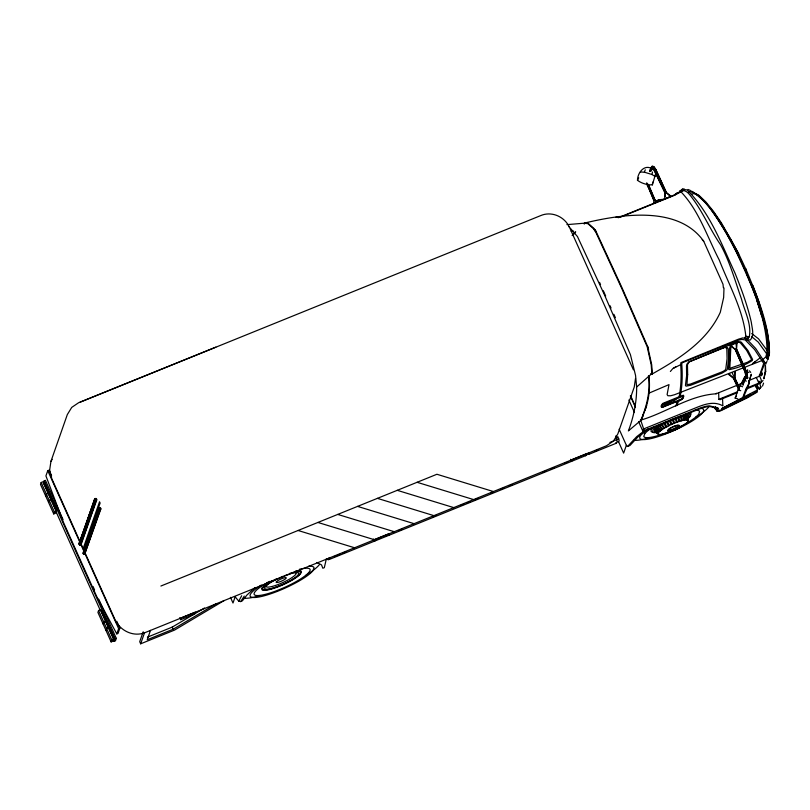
<?xml version="1.0" encoding="UTF-8"?>
<svg xmlns="http://www.w3.org/2000/svg" width="810" height="810" viewBox="0 0 810 810"><rect width="100%" height="100%" fill="white"/><g stroke="black" fill="none" stroke-linecap="round" stroke-linejoin="round"><path stroke-width="1.21" d="M645.043 410.042C649.073 399.492 650.187 387.96 649.023 376.761M746.364 378.331L744.835 371.476L735.207 349.515L730.367 345.728L733.84 343.997L737.039 343.025L736.563 348.958L746.202 370.919L747.731 377.784M653.66 203.037L653.852 200.657L646.987 183.85M734.872 377.693L735.348 371.76M745.828 336.221C742.983 309.521 728.949 284.958 719.31 260.132C707.413 237.3 699.04 210.772 681.139 192L679.61 192.152L679.782 191.261L682.688 189.256L687.113 189.945C709.955 212.554 721.507 244.053 734.842 272.727C741.352 288.866 747.468 305.248 751.315 322.248C751.943 327.999 754.677 335.097 750.313 340.028L746.374 339.704L744.906 337.719L745.828 336.221L749.26 336.869C751.801 324.02 744.572 311.202 741.464 298.951C734.984 280.645 729.942 261.883 720.525 244.701C709.428 228.633 702.229 210.124 689.826 194.916C687.528 191.818 683.62 188.973 679.782 191.261M653.154 169.665C645.236 163.033 637.581 172.105 637.46 180.306C641.631 183.394 647.2 185.044 652.384 184.872L655.573 173.927M652.384 184.872L652.698 182.128M215.845 347.156L78.651 402.702L71.736 407.389L67.321 414.578L50.929 461.386L49.673 469.962L51.779 478.639L84.22 550.972M635.506 378.472L634.25 387.058L617.858 433.866L613.443 441.055L606.538 445.743L144.494 632.843C133.002 637.045 120.204 630.625 115.111 619.852L85.242 553.26M326.369 558.809L324.314 567.699L322.825 568.225L321.509 564.894L316.912 562.464M764.022 377.814L763.85 378.837L765.663 371.456L765.106 373.056M761.289 375.82L761.704 373.673M762.058 375.111L762.463 372.964M764.184 377.025L764.822 373.845M655.29 176.57L651.979 174.504L652.506 172.014M768.386 355.853L769.49 352.411L768.032 359.559L766.432 357.595L767.141 354.466L758.231 342.103L751.467 336.444M730.893 345.9L729.84 368.337L747.498 362.252L751.224 359.984L751.407 359.154L746.607 350.315L740.38 342.873L738.163 341.921L733.981 343.339M688.46 416.654L688.135 421.18L688.378 415.763L688.156 420.552M679.195 396.343C681.119 386.157 681.514 375.334 680.673 364.804L680.886 362.657L738.609 339.127L742.76 337.922L746.192 338.57M746.162 374.483L742.962 385.185L747.65 369.886L747.215 371.122M584.152 223.945L584.374 223.185L587.888 223.671L593.386 228.612L595.522 231.579L621.665 288.249L647.17 346.71L651.22 364.875L651.847 373.592L636.65 387.038C636.761 402.013 633.673 416.937 628.378 430.92L641.409 419.924C666.397 412.482 689.624 395.391 716.04 393.812L742.861 382.948M652.323 373.4L652.05 374.058L651.291 373.623L652.06 374.058L652.323 373.4L651.696 364.682L647.646 346.518L622.141 288.056L596.018 231.397L593.862 228.42L588.364 223.479L584.861 222.993L584.628 223.752L584.861 222.983C621.209 214.326 678.203 205.153 703.738 241.309L722.996 284.249L723.381 287.722M680.319 395.898C682.273 385.722 682.597 374.878 681.767 364.358L682.04 362.88L737.88 340.372L741.838 339.42L745.2 339.916L754.596 349.535L763.708 363.447L759.193 376.326L748.693 380.578M767.323 360.197L769.5 353.271M746.861 339.218L755.669 348.462L764.994 362.718L760.033 375.445M757.289 392.06L747.478 397.771L719.371 411.419L717.255 411.257L718.227 408.503L709.914 406.559A16.402 3.24 -24.2 0 0 697.4 409.83L643.14 431.811L643.859 429.604L640.467 419.448M41.178 482.507L40.5 484.441L53.733 513.935L55.718 513.125L56.396 511.191L43.173 481.697L41.178 482.507L54.402 512.001L53.733 513.935M43.325 483.347L44.196 480.867L45.441 480.36L63.028 519.574M51.597 475.936L49.005 470.164L47.76 470.671L45.927 475.905L63.383 522.177L96.927 596.96L116.802 633.906L118.047 633.4L119.88 628.165L116.772 621.25M44.054 484.005L44.54 482.628L43.548 483.033L55.829 510.421L56.821 510.017L44.54 482.628M45.694 496.024L46.372 494.1L48.367 493.29M48.529 502.342L49.207 500.418L51.202 499.608M56.821 510.017L56.346 511.393L55.343 511.798M79.005 543.682L94.648 499.021L96.056 498.454L96.724 499.942L81.091 544.593L79.674 545.171L79.005 543.682L95.216 498.423M79.056 544.543L94.648 499.021M79.674 545.171L95.317 500.509L94.689 499.881M80.524 545.191L96.684 499.082M83.147 548.593L99.539 501.785L100.116 503.081L83.724 549.879M83.106 552.805L98.739 508.153L100.156 507.576L100.825 509.065L84.615 554.323L83.147 553.665L83.673 552.217M83.147 553.665L99.306 507.556M83.774 554.293L99.407 509.642L98.739 508.153M84.615 554.323L100.774 508.204M111.132 641.915L111.81 639.981L113.805 639.171L100.572 609.677L98.577 610.487L97.909 612.421L111.132 641.915L113.127 641.105L114.23 637.996L101.949 610.608L100.946 611.013L113.238 638.401L114.23 637.996M103.103 624.004L103.781 622.07L105.766 621.27M105.938 630.322L106.616 628.398L108.601 627.588M98.719 599.157L116.306 638.371L115.435 640.852L114.2 641.348L115.06 638.867L44.196 480.867M116.802 633.906L118.635 628.671L47.76 470.671M143.198 631.77L139.715 641.702L140.667 643.808L174.545 630.089L224.238 600.504M140.667 643.808L144.524 632.782M150.508 630.362L147.218 639.728L173.127 629.238L216.27 603.723M180.751 619.67L181.43 617.736L195.382 612.087L194.704 614.021L180.751 619.67L179.81 617.564M235.153 596.838L232.996 603.004L230.455 597.345M328.961 557.928L328.283 559.862L327.625 559.356M329.953 557.533L329.285 559.457L586.572 455.271L587.25 453.347M388.719 535.451L389.397 533.517L375.445 539.166L374.777 541.1L373.825 538.994M585.539 455.757L586.207 453.823L572.265 459.472L571.587 461.406L570.635 459.3M587.898 453.964L588.566 454.461L589.235 452.537M588.566 454.461L616.461 443.161L617.139 441.237L615.914 437.522L617.908 436.722L619.134 440.427L618.455 442.361L617.797 441.855M626.363 445.298L623.639 453.104L618.476 441.592M640.933 420.117C646.714 406.114 650.663 391.038 648.456 375.789M675.803 406.002L677.687 400.636M676.947 405.537L678.821 400.18M717.296 409.698L717.933 407.865L709.631 405.921A16.402 3.24 -24.2 0 0 697.116 409.202L642.846 431.173L643.515 428.753M737.859 398.884L735.156 398.125L738.062 389.833L744.937 376.437L742.861 382.36M756.327 377.46L758.869 383.11L758.514 384.102L746.861 388.82M765.187 372.721L765.339 365.563M762.524 386.087L763.567 383.11M643.434 414.436L641.409 419.924L646.653 405.648M640.366 172.014L644.345 172.176L645.266 169.806M765.683 364.287L766.959 361.351M649.62 171.042L651.665 166.587L652.819 167.012L665.334 192.972M650.015 170.667L652.07 166.192L653.245 166.637L665.83 192.719M649.61 171.578L651.645 167.154L652.738 167.518L665.081 193.185L664.605 199.118L670.396 196.536L666.296 192.577L655.654 169.371L653.781 166.617L652.627 166.202M650.501 170.849L652.02 167.569L653.052 167.862L654.774 170.363M650.967 171.021L652.981 167.174M651.058 170.849L652.576 167.579L654.703 169.482M637.46 180.306L638.715 177.856M674.933 194.977L677.19 192.75M235.123 596.778L238.737 601.152L241.674 595.755M736.503 395.806L735.156 398.125M644.719 433.755L643.778 436.438A30.557 6.034 -24.2 0 0 663.096 433.927M687.882 417.504L688.46 415.884L686.981 415.166A18.569 3.665 -24.2 0 0 679.681 416.441M50.929 461.386L52.194 459.331M238.737 601.152L240.661 601.577L244.256 596.069M746.374 339.704L749.26 336.869M716.04 393.812L716.486 393.255M619.134 429.178L626.434 445.449L627.547 446.472L636.65 436.701L644.922 430.312M656.303 202.561L658.722 199.726L663.997 199.3M670.376 371.466L672.887 368.509L681.088 364.49M654.966 203.269L656.546 201.437L660.444 201.336M732.149 344.432L730.043 346.538L729.577 348.492L729.881 358.364L728.514 369.066L729.04 369.694C737.08 368.125 745.463 365.108 752.298 360.501L752.591 359.458L747.964 350.538L741.889 342.893L740.806 341.84L736.654 342.114L688.642 362.1L686.971 364.065L686.495 366.009L686.617 375.729L685.442 385.428L686.009 386.157L690.606 385.276L722.044 373.126L726.499 370.474L727.309 369.309L728.625 358.84L728.332 348.988L727.461 347.581L725.497 347.105L722.955 347.662M655.118 202.996L657.497 200.262L661.405 199.776L661.416 200.343M572.144 235.558L575.262 232.075M573.399 234.495L575.728 231.883M755.659 386.745L757.674 388.172L757.33 385.56L759.274 389.225L761.37 386.917M759.274 389.225L760.63 386.329L758.879 381.135L760.226 383.525L763.02 380.477M682.881 398.105L680.694 399.462M96.724 499.942L95.317 500.509M100.825 509.065L99.407 509.642M254.968 587.544L246.858 595.127L242.392 600.797L240.661 601.577M755.487 361.432L752.389 363.852L759.952 357.969M682.546 188.902L678.952 192.223L672.928 195.564L618.303 217.708M654.693 169.756L655.654 169.371M681.099 190.947L684.096 188.892M679.61 192.152L682.01 190.522M683.701 425.25L684.308 424.845M680.491 192.091L674.173 195.463L619.832 217.414M681.139 192L683.559 190.38M735.976 343.683L737.039 343.025M729.739 373.805L728.666 374.463L733.506 378.24L738.902 389.823M681.686 426.505L682.385 426.08M673.687 368.084L676.127 366.626M731.724 344.584L734.164 343.126M755.538 385.519L757.482 389.924L721.761 408.574L750.242 394.237M147.4 637.166L172.186 627.132L204.535 607.996M652.06 374.058C678.962 358.86 707.019 341.435 720.303 312.275L723.644 297.513L723.998 287.945M671.308 427.477L670.548 427.903A5.498 1.083 -24.2 0 0 669.749 430.049L670.467 429.867M679.398 427.781L680.187 427.356M648.395 429.118L638.553 436.256L629.947 445.49L627.547 446.472M647.646 186.027L649.063 188.082M746.273 377.025L745.342 371.112L747.346 378.604M648.861 185.753L647.899 186.148L646.998 183.151M736.158 343.146L736.412 348.908L745.696 371.284L735.946 349.049M667.268 421.463L666.316 421.929L668.594 425.827L669.435 425.412L667.268 421.463A18.569 3.665 -24.2 0 0 655.999 431.73M676.937 429.047L677.778 428.632M676.208 398.824C667.845 406.742 686.748 399.057 682.182 396.404M674.355 430.252L675.226 429.857M649.195 393.052L669.009 384.608L667.106 394.591L667.875 395.736L670.548 395.786L674.548 394.723L761.683 360.642L765.875 356.845C771.15 338.165 762.423 319.15 757.573 301.35C746.243 269.568 731.794 238.626 712.192 211.045M671.733 431.365L672.604 431.001M80.109 402.195L540.695 215.602C551.569 210.904 564.438 216.543 569.329 227.114M688.399 192.476L690.697 191.545L694.939 193.499M54.402 512.001L56.396 511.191M160.886 586.035L436.914 474.265L493.422 491.548M679.57 399.917L662.752 406.731C659.219 408.675 661.942 402.742 664.109 402.864L682.04 395.604C685.493 393.599 683.134 399.684 680.977 399.856L663.036 407.116C660.221 408.625 662.529 403.491 664.291 403.532L683.579 396.08M118.635 628.671L119.88 628.165M112.752 639.779L113.744 639.374M115.06 638.867L116.306 638.371M609.889 442.452L618.85 438.828M643.575 428.966L695.132 408.088C703.839 404.504 713.802 400.677 722.763 405.82M718.642 392.526L718.865 399.31L737.151 391.898M746.293 388.203L758.869 383.11M737.535 392.597L720.06 399.674L718.865 399.31M334.459 556.591L340.311 554.222M342.65 553.271L346.154 551.853M376.569 539.541L380.072 538.124M384.75 536.22L388.263 534.803M398.783 530.54L402.297 529.122M432.702 516.81L436.205 515.383M460.768 505.44L464.282 504.022M466.621 503.071L470.124 501.653M474.802 499.76L478.315 498.342M491.174 493.128L493.513 492.186M500.529 489.341L504.043 487.924M508.72 486.03L512.224 484.603M542.629 472.291L546.142 470.873M550.82 468.98L554.323 467.552M564.853 463.29L568.367 461.872M594.874 451.14L598.357 449.722M669.161 432.348L670.012 432.034M691.467 194.278C696.914 191.474 700.458 198.075 703.961 200.951C717.063 216.189 726.955 233.806 736.128 251.586C750.587 282.882 766.047 315.576 767.242 350.598L758.524 338.823L751.71 333.568M666.711 433.188L667.511 432.925M664.453 433.836L665.182 433.644M662.469 434.281L663.096 434.16M617.23 217.485L620.126 217.009M615.57 217.353L619.529 216.705M730.367 345.728L731.258 345.597L735.358 349.566L744.917 371.334M662.226 199.645L664.18 199.402M660.808 434.524L661.314 434.474M566.919 224.633L584.374 223.185M571.161 231.194L573.601 231.194M584.861 222.983L588.364 223.479M744.906 337.719L748.258 338.216M263.169 590.065L262.005 589.781L261.468 588.384L267.361 582.957A21.829 4.303 -24.2 0 1 270.115 581.266M760.226 383.525L761.36 380.275L759.314 375.101M744.451 380.589L746.354 381.135M644.345 172.176L651.979 174.504M417.079 482.294L473.597 499.578M397.244 490.323L453.762 507.607M377.409 498.363L433.927 515.646M357.575 506.392L414.092 523.675M337.74 514.421L394.257 531.704M317.915 522.45L374.423 539.733M298.08 530.479L354.588 547.773M738.062 389.833L740.735 390.693M653.012 166.607L654.095 166.971L655.897 169.594L666.448 192.628L671.277 196.415M655.037 431.568L658.884 434.423L654.551 431.082L658.307 434.069M688.014 189.469L690.474 190.522M747.124 371.739L748.936 372.559M740.077 385.6L742.588 386.785M650.805 373.815L651.574 374.25M693.421 192.81L698.19 195.625L704.983 202.115M693.978 192.942L692.074 191.818L699.02 195.392L705.814 201.882L713.418 211.248L721.528 223.114L738.062 252.487L746.415 270.368M691.507 191.059C718.187 208.96 730.64 241.431 744.947 268.95C755.558 297.138 771.606 327.129 766.827 358.03L769.054 351.54L768.832 342.377L766.989 330.683L758.788 301.553L752.753 285.231M743.59 378.756L745.149 379.779M615.803 442.665L616.461 443.161M585.903 454.774L586.572 455.271M655.219 200.11L657.153 201.629M716.971 410.619L721.518 409.961L747.184 397.133L757.006 391.422L757.482 389.924M657.528 202.439L655.067 200.06L648.931 185.622M729.557 374.331L733.658 378.3L739.135 390.035M80.423 543.105L81.091 544.593M568.65 226.284L577.469 236.571L604.321 294.526L630.413 354.608L635.546 375.415L636.65 387.038M702.199 239.628L703.738 241.309M714.076 407.531L717.255 411.257L715.483 406.65M749.422 370.848L750.698 372.418M763.85 361.159L764.984 362.718M713.964 212.939L729.84 237.634M654.014 167.478L666.195 192.841M594.702 229.362L595.998 231.387M594.226 229.554L595.522 231.579M730.478 238.707L738.7 254.137M655.492 202.065L647.838 184.012M669.212 420.542L671.146 424.602L672.016 424.207L670.194 420.096M739.459 387.838L734.721 377.642L734.467 371.891M734.629 377.906L739.105 387.504M738.973 387.919L732.139 372.732M734.619 379.232L738.619 387.808M733.759 378.027L739.024 389.357M656.829 173.715L658.398 177.137M659.441 179.415L664.656 190.816M715.726 407.855L717.255 411.257M599.532 282.346L600.554 284.624M603.318 290.77L605.678 296.035M610.021 305.704L611.044 308.002M613.858 314.28L615.397 317.712M570.068 228.592L633.41 369.795M630.565 395.736L635.212 406.104M630.332 395.887L635.486 407.389M628.884 400.029L634.483 412.513M638.553 421.595L643.14 431.811M615.894 435.831L616.926 438.139M172.186 627.132L173.127 629.238M93.028 586.47L94.578 589.923M55.738 511.029L100.227 610.213M113.157 639.049L114.2 641.348M98.577 610.487L111.81 639.981M736.827 350.325L747.073 374.939M736.32 350.568L740.826 360.845M741.828 363.123L743.337 366.545M735.45 349.302L745.159 371.446L746.779 378.634M648.607 185.642L654.48 199.199M650.531 191.494L653.974 199.442M647.899 186.148L654.105 200.445M745.767 268.707C756.722 295.447 769.024 323.048 769.48 352.411M672.168 419.236L673.758 423.448L674.629 423.093L673.161 418.831M756.874 300.652L761.704 315.991M647.656 346.508L648.607 349.535M746.121 371.061L747.741 378.25M646.633 183.03L647.575 186.168M675.115 418.061L676.36 422.415L677.211 422.101L676.077 417.707M85.141 552.865L85.182 553.726M665.233 193.236L665.385 196.688M765.46 365.452L765.693 371.385M722.53 398.034L722.824 405.597M293.534 572.488A16.382 3.23 -24.2 0 1 289.646 579.049A16.382 3.23 -24.2 0 1 268.778 587.068A16.382 3.23 -24.2 0 1 272.656 580.497M284.269 575.819A18.569 3.665 -24.2 0 1 295.873 577.003A18.569 3.665 -24.2 0 1 267.27 589.184A18.569 3.665 -24.2 0 1 279.349 577.915M280.331 577.469A18.569 3.665 -24.2 0 1 283.298 576.214M292.744 579.342A21.829 4.303 -24.2 0 1 263.23 590.034M289.828 573.358A20.807 4.111 -24.2 0 1 295.731 577.884A20.807 4.111 -24.2 0 1 265.295 590.217A20.807 4.111 -24.2 0 1 276.848 578.613M685.058 414.507A20.756 4.101 -24.2 0 1 688.652 418.041M655.817 432.682A20.756 4.101 -24.2 0 1 660.737 424.359M656.728 431.811A21.809 4.303 -24.2 0 1 654.733 426.637M689.168 412.695A21.809 4.303 -24.2 0 1 690.333 412.968M676.279 425.463A5.498 1.083 -24.2 0 1 676.887 427.012L676.208 427.417A5.498 1.083 -24.2 0 1 670.417 429.897M672.087 427.072A5.498 1.083 -24.2 0 1 675.52 425.675M292.724 579.353A21.9 4.323 -24.2 0 0 300.682 573.328A21.829 4.303 -24.2 0 0 300.773 570.847A21.9 4.323 -24.2 0 0 295.69 570.898M690.404 412.928A21.921 4.323 -24.2 0 1 689.087 416.694M302.1 568.711A30.598 6.034 -24.2 0 1 300.844 578.775A30.598 6.034 -24.2 0 1 260.455 595.33A30.598 6.034 -24.2 0 1 265.245 583.828M266.237 583.24A30.598 6.034 -24.2 0 1 268.312 582.046M299.366 569.308A30.598 6.034 -24.2 0 1 301.229 568.883M319.272 564.762A43.72 8.627 -24.2 0 1 306.139 575.13M259.747 595.725A43.72 8.627 -24.2 0 1 244.235 598.236M261.316 585.043A34.972 6.905 -24.2 0 0 253.196 590.996A34.931 6.895 -24.2 0 0 251.08 597.041L252.943 597.476A34.972 6.905 -24.2 0 0 284.593 588.333A34.972 6.905 -24.2 0 0 312.964 570.706L314.037 567.638A34.972 6.905 -24.2 0 0 308.519 566.322M684.45 424.399A30.557 6.034 -24.2 0 0 698.726 414.183L699.668 411.5A30.557 6.034 -24.2 0 0 694.828 410.366M683.346 424.987A30.557 6.034 -24.2 0 1 679.691 426.88M671.986 430.444A30.557 6.034 -24.2 0 1 669.06 431.659M668.098 432.054A30.557 6.034 -24.2 0 1 664.261 433.502M644.78 433.735A30.557 6.034 -24.2 0 1 652.151 427.639M700.883 408.372A34.972 6.905 -24.2 0 1 688.682 423.103A34.972 6.905 -24.2 0 1 646.987 439.334A34.972 6.905 -24.2 0 1 648.304 428.844M708.892 406.843A43.72 8.627 -24.2 0 1 695.76 417.211M649.367 437.805A43.72 8.627 -24.2 0 1 633.865 440.316M686.576 415.206L686.85 419.924L686.576 415.206M667.622 430.586L667.612 430.829A6.561 1.296 -24.2 0 0 676.087 428.389A6.521 1.286 -24.2 0 0 678.486 426.89L679.58 425.746L679.074 425.24A6.521 1.286 -24.2 0 0 677.889 425.351A6.561 1.296 -24.2 0 0 672.097 427.437A6.561 1.296 -24.2 0 0 667.815 430.262L667.622 430.586M276.291 582.066L276.281 582.279A5.468 1.073 -24.2 0 0 277.708 582.4L278.367 582.258A5.468 1.073 -24.2 0 0 282.518 580.659L284.108 579.808A5.468 1.073 -24.2 0 0 286.092 578.299L286.264 577.824A5.468 1.073 -24.2 0 0 284.847 577.702L284.178 577.854A5.468 1.073 -24.2 0 0 279.207 579.869L278.438 580.294A5.468 1.073 -24.2 0 0 276.453 581.803L276.291 582.066M687.72 415.358L687.72 420.127L687.72 415.358M687.66 374.503L686.941 384.689L690.373 384.082L721.801 371.972A4.101 1.144 -25.1 0 0 725.76 369.117L727.076 358.668L726.803 348.867L726.155 347.814L724.677 347.46L689.067 361.878L687.457 364.804L687.66 374.503M658.236 433.279L654.581 430.373L658.236 433.279M748.541 383.282L751.275 374.362L748.541 383.282M663.147 404.352L662.185 407.106L664.18 406.296L665.142 403.542L663.147 404.352M666.144 403.137L665.182 405.891L667.167 405.091L668.139 402.327L666.144 403.137M669.131 401.932L668.169 404.686L670.154 403.876L671.125 401.122L669.131 401.932M672.118 400.717L671.156 403.471L673.15 402.671L674.112 399.907L672.118 400.717M745.645 389.782C735.834 415.591 757.461 365.644 745.645 389.782M655.118 429.462L658.51 432.763L655.118 429.462M659.634 431.497L655.766 428.743L656.161 428.358L659.634 431.497M660.96 430.404L660.474 430.778L657.123 427.538L657.669 427.113L660.96 430.404M659.593 425.756L658.915 426.222L662.064 429.614L662.661 429.209L659.593 425.756M661.891 424.339L661.092 424.815L663.977 428.379L664.686 427.953A16.392 3.24 -24.2 0 1 688.125 420.481A16.392 3.24 -24.2 0 1 666.681 433.117A16.392 3.24 -24.2 0 1 664.656 427.882L661.891 424.339M666.964 426.678L666.184 427.103L663.582 423.367L664.473 422.891L666.964 426.678M678.851 416.765L677.95 417.059L678.861 421.534L679.661 421.271L678.851 416.765M681.413 416.026L680.592 416.249L681.19 420.815L681.909 420.623L681.413 416.026M683.66 415.52L682.951 415.662L683.275 420.299L683.903 420.167L683.66 415.52M685.554 415.246L684.966 415.307L685.047 419.985L685.554 415.246"/></g></svg>
